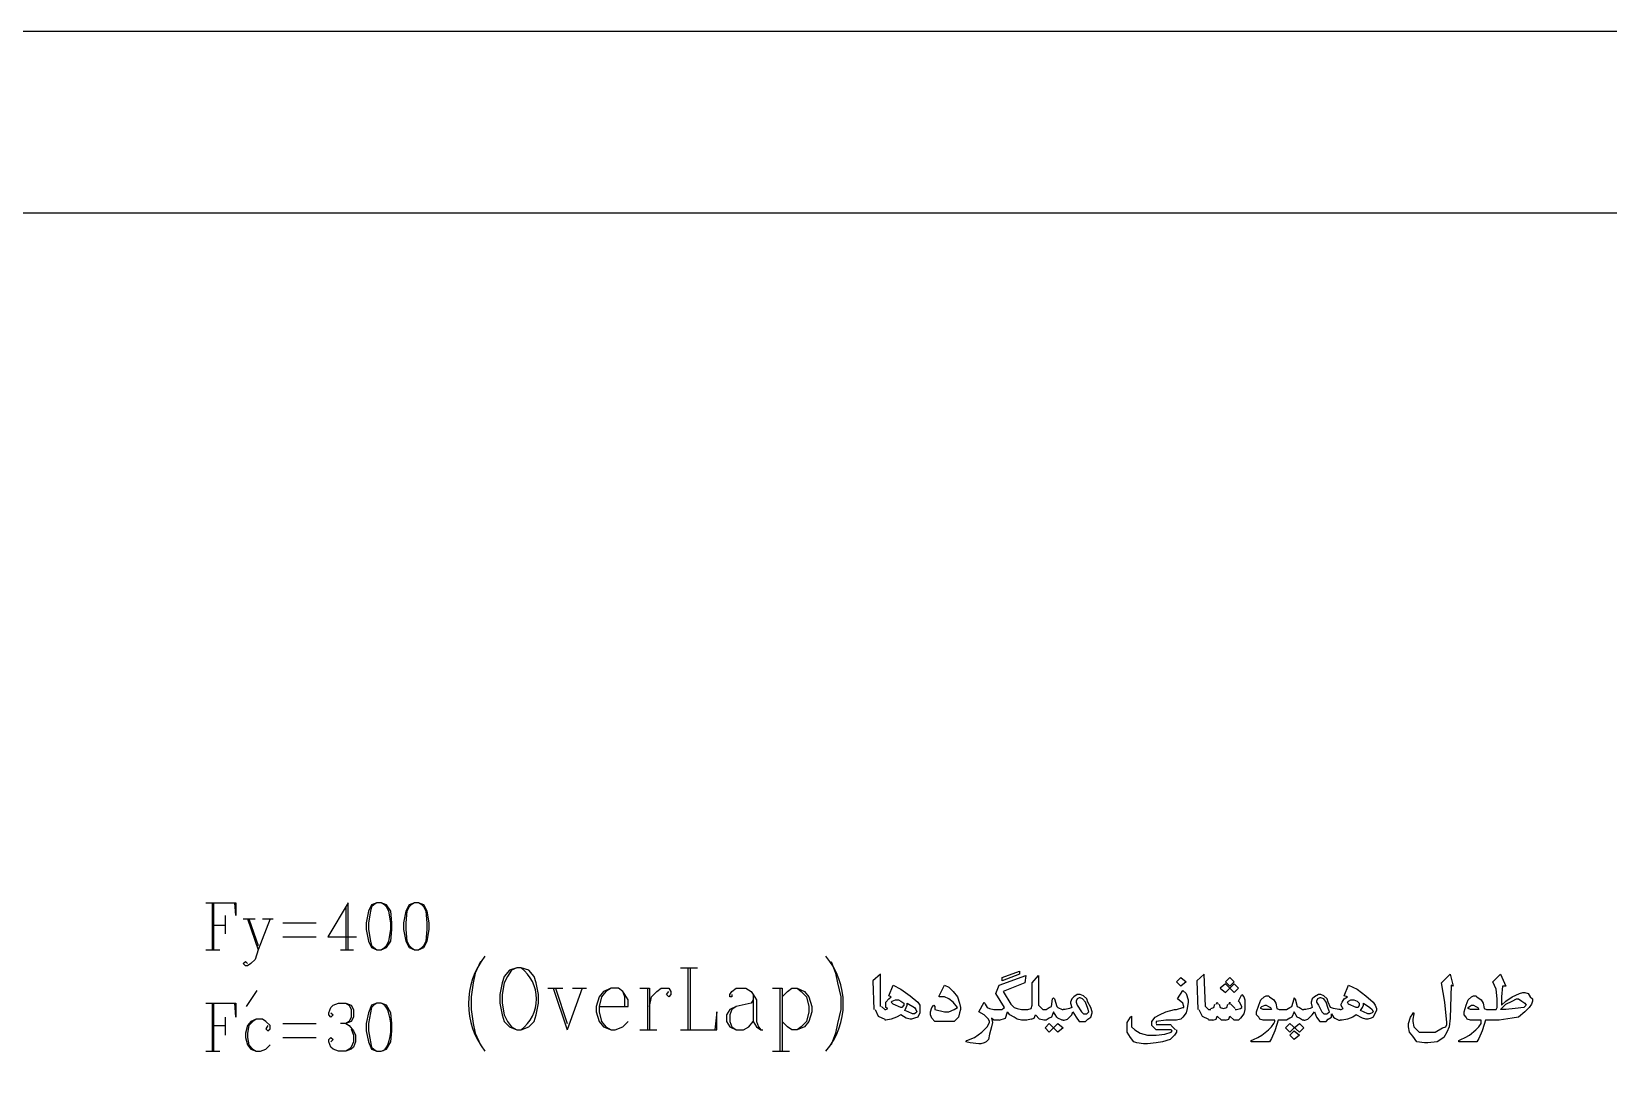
# Model space of a CAD drawing. Header units: inches. Extents: x 1387 to 2676, y -3005 to -2136.
# Drawn here: x 2553 to 2565.3, y -2144.44 to -2136.41 of the extents above; entities that cross this region are included whole.
import ezdxf

# ---------------------------------------------------------------- set-up
doc = ezdxf.new("R2010")
doc.units = ezdxf.units.IN
doc.header["$MEASUREMENT"] = 0
for name, color, linetype in [('1', 1, 'Continuous'), ('DIM', 8, 'Continuous'), ('lateral brace', 5, 'Continuous'), ('Layer4', 118, 'Continuous'), ('SAZE_DRAWINGS', 7, 'Continuous')]:
    doc.layers.add(name, color=color, linetype=linetype)

msp = doc.modelspace()

# ---------------------------------------------------------------- linework, layer by layer
at = {"layer": '1'}
msp.add_lwpolyline([(2495.396899, -2194.463281), (2576.665249, -2194.463281), (2576.665249, -2137.830285), (2495.396899, -2137.830285)], close=True, dxfattribs=at)
at = {"layer": 'DIM'}
msp.add_lwpolyline([(2493.981074, -2195.879106), (2578.081074, -2195.879106), (2578.081074, -2136.41446), (2493.981074, -2136.41446)], close=True, dxfattribs=at)
at = {"layer": 'lateral brace'}
msp.add_lwpolyline([(2493.981074, -2195.879106), (2578.081074, -2195.879106), (2578.081074, -2136.41446), (2493.981074, -2136.41446)], close=True, dxfattribs=at)
at = {"layer": 'Layer4'}
msp.add_lwpolyline([(2578.081074, -2136.41446), (2493.981074, -2136.41446), (2493.981074, -2195.879106), (2578.081074, -2195.879106)], close=True, dxfattribs=at)
at = {"layer": 'SAZE_DRAWINGS', "color": 3}
for points in [[(2554.36359, -2143.203728), (2554.596924, -2143.203728), (2554.596924, -2143.303728), (2554.58859, -2143.203728)], [(2554.41359, -2143.203728), (2554.41359, -2143.570394)], [(2554.421924, -2143.203728), (2554.421924, -2143.570394)], [(2554.51359, -2143.303728), (2554.51359, -2143.445394)], [(2555.471924, -2143.570394), (2555.471924, -2143.203728), (2555.31359, -2143.470394), (2555.53859, -2143.470394)], [(2555.455257, -2143.237061), (2555.455257, -2143.570394)], [(2555.696924, -2143.203728), (2555.655257, -2143.220394), (2555.630257, -2143.270394), (2555.61359, -2143.362061), (2555.61359, -2143.412061), (2555.630257, -2143.503728), (2555.655257, -2143.553728), (2555.696924, -2143.570394), (2555.730257, -2143.570394), (2555.771924, -2143.553728), (2555.805257, -2143.503728), (2555.81359, -2143.412061), (2555.81359, -2143.362061), (2555.805257, -2143.270394), (2555.771924, -2143.220394), (2555.730257, -2143.203728), (2555.696924, -2143.203728), (2555.671924, -2143.220394), (2555.655257, -2143.237061), (2555.646924, -2143.270394), (2555.630257, -2143.362061), (2555.630257, -2143.412061), (2555.646924, -2143.503728), (2555.655257, -2143.537061), (2555.671924, -2143.553728), (2555.696924, -2143.570394)], [(2555.730257, -2143.570394), (2555.755257, -2143.553728), (2555.771924, -2143.537061), (2555.78859, -2143.503728), (2555.805257, -2143.412061), (2555.805257, -2143.362061), (2555.78859, -2143.270394), (2555.771924, -2143.237061), (2555.755257, -2143.220394), (2555.730257, -2143.203728)], [(2555.98859, -2143.203728), (2555.946924, -2143.220394), (2555.921924, -2143.270394), (2555.905257, -2143.362061), (2555.905257, -2143.412061), (2555.921924, -2143.503728), (2555.946924, -2143.553728), (2555.98859, -2143.570394), (2556.021924, -2143.570394), (2556.06359, -2143.553728), (2556.08859, -2143.503728), (2556.105257, -2143.412061), (2556.105257, -2143.362061), (2556.08859, -2143.270394), (2556.06359, -2143.220394), (2556.021924, -2143.203728), (2555.98859, -2143.203728), (2555.96359, -2143.220394), (2555.946924, -2143.237061), (2555.930257, -2143.270394), (2555.921924, -2143.362061), (2555.921924, -2143.412061), (2555.930257, -2143.503728), (2555.946924, -2143.537061), (2555.96359, -2143.553728), (2555.98859, -2143.570394)], [(2556.021924, -2143.570394), (2556.046924, -2143.553728), (2556.06359, -2143.537061), (2556.080257, -2143.503728), (2556.08859, -2143.412061), (2556.08859, -2143.362061), (2556.080257, -2143.270394), (2556.06359, -2143.237061), (2556.046924, -2143.220394), (2556.021924, -2143.203728)], [(2554.421924, -2143.378728), (2554.51359, -2143.378728)], [(2554.86359, -2143.328728), (2554.771924, -2143.570394), (2554.746924, -2143.645394), (2554.71359, -2143.678728), (2554.68859, -2143.695394), (2554.671924, -2143.695394), (2554.655257, -2143.678728), (2554.671924, -2143.662061), (2554.68859, -2143.678728)], [(2554.655257, -2143.328728), (2554.746924, -2143.328728)], [(2554.68859, -2143.328728), (2554.771924, -2143.570394)], [(2554.696924, -2143.328728), (2554.771924, -2143.537061)], [(2554.805257, -2143.328728), (2554.88859, -2143.328728)], [(2554.96359, -2143.362061), (2555.221924, -2143.362061)], [(2554.96359, -2143.470394), (2555.221924, -2143.470394)], [(2554.36359, -2143.570394), (2554.471924, -2143.570394)], [(2555.41359, -2143.570394), (2555.51359, -2143.570394)], [(2556.505257, -2143.662061), (2556.46359, -2143.753728), (2556.446924, -2143.828728), (2556.430257, -2143.937061), (2556.430257, -2144.037061), (2556.446924, -2144.145394), (2556.46359, -2144.220394), (2556.505257, -2144.312061)], [(2559.23859, -2143.662061), (2559.271924, -2143.753728), (2559.28859, -2143.828728), (2559.31359, -2143.937061), (2559.31359, -2144.037061), (2559.28859, -2144.145394), (2559.271924, -2144.220394), (2559.23859, -2144.312061)], [(2556.78859, -2143.712061), (2556.730257, -2143.728728), (2556.68859, -2143.778728), (2556.671924, -2143.828728), (2556.655257, -2143.920394), (2556.655257, -2143.987061), (2556.671924, -2144.078728), (2556.68859, -2144.128728), (2556.730257, -2144.170394), (2556.78859, -2144.195394), (2556.821924, -2144.195394), (2556.880257, -2144.170394), (2556.921924, -2144.128728), (2556.93859, -2144.078728), (2556.955257, -2143.987061), (2556.955257, -2143.920394), (2556.93859, -2143.828728), (2556.921924, -2143.778728), (2556.880257, -2143.728728), (2556.821924, -2143.712061), (2556.78859, -2143.712061), (2556.746924, -2143.728728), (2556.71359, -2143.778728), (2556.68859, -2143.828728), (2556.671924, -2143.920394), (2556.671924, -2143.987061), (2556.68859, -2144.078728), (2556.71359, -2144.128728), (2556.746924, -2144.170394), (2556.78859, -2144.195394)], [(2558.06359, -2143.712061), (2558.196924, -2143.712061)], [(2558.121924, -2143.712061), (2558.121924, -2144.195394)], [(2558.13859, -2143.712061), (2558.13859, -2144.195394)], [(2559.621924, -2144.012061), (2559.621924, -2143.762061), (2559.56359, -2143.812061), (2559.571924, -2144.037061)], [(2560.51359, -2144.037061), (2560.571924, -2144.037061), (2560.580257, -2144.028728), (2560.58859, -2144.020394), (2560.521924, -2143.912061), (2560.546924, -2143.845394), (2560.755257, -2143.770394), (2560.746924, -2143.828728), (2560.580257, -2143.895394), (2560.63859, -2143.995394), (2560.66359, -2144.020394), (2560.68859, -2144.028728), (2560.721924, -2144.037061), (2560.76359, -2144.037061)], [(2560.805257, -2144.003728), (2560.805257, -2143.828728), (2560.855257, -2143.770394), (2560.855257, -2144.003728)], [(2562.155257, -2144.012061), (2562.146924, -2143.762061), (2562.08859, -2143.812061), (2562.096924, -2144.037061)], [(2564.38859, -2144.037061), (2564.421924, -2144.037061), (2564.430257, -2144.020394), (2564.430257, -2143.953728), (2564.421924, -2143.878728), (2564.396924, -2143.820394), (2564.455257, -2143.762061), (2564.496924, -2143.853728), (2564.471924, -2143.853728), (2564.46359, -2143.937061), (2564.46359, -2144.003728), (2564.496924, -2143.970394), (2564.546924, -2143.937061), (2564.605257, -2143.912061), (2564.630257, -2143.903728), (2564.646924, -2143.903728), (2564.671924, -2143.912061), (2564.68859, -2143.937061), (2564.705257, -2143.953728), (2564.705257, -2143.970394), (2564.696924, -2143.995394), (2564.680257, -2144.020394), (2564.646924, -2144.053728)], [(2554.680257, -2144.012061), (2554.76359, -2143.887061)], [(2557.030257, -2143.870394), (2557.146924, -2143.870394)], [(2557.071924, -2143.870394), (2557.180257, -2144.195394)], [(2557.08859, -2143.870394), (2557.180257, -2144.145394)], [(2557.296924, -2143.870394), (2557.180257, -2144.195394)], [(2557.221924, -2143.870394), (2557.330257, -2143.870394)], [(2557.430257, -2144.012061), (2557.655257, -2144.012061), (2557.655257, -2143.962061), (2557.630257, -2143.920394), (2557.61359, -2143.895394), (2557.580257, -2143.870394), (2557.521924, -2143.870394), (2557.46359, -2143.895394), (2557.430257, -2143.937061), (2557.405257, -2144.012061), (2557.405257, -2144.053728), (2557.430257, -2144.128728), (2557.46359, -2144.170394), (2557.521924, -2144.195394), (2557.555257, -2144.195394), (2557.61359, -2144.170394), (2557.655257, -2144.128728)], [(2557.521924, -2143.870394), (2557.480257, -2143.895394), (2557.446924, -2143.937061), (2557.430257, -2144.012061), (2557.430257, -2144.053728), (2557.446924, -2144.128728), (2557.480257, -2144.170394), (2557.521924, -2144.195394)], [(2557.630257, -2144.012061), (2557.630257, -2143.937061), (2557.61359, -2143.895394)], [(2557.746924, -2143.870394), (2557.821924, -2143.870394)], [(2557.805257, -2143.870394), (2557.805257, -2144.195394)], [(2557.821924, -2143.870394), (2557.821924, -2144.195394)], [(2557.821924, -2144.012061), (2557.83859, -2143.937061), (2557.880257, -2143.895394), (2557.91359, -2143.870394), (2557.971924, -2143.870394), (2557.98859, -2143.895394), (2557.98859, -2143.920394), (2557.971924, -2143.937061), (2557.955257, -2143.920394), (2557.971924, -2143.895394)], [(2558.46359, -2143.920394), (2558.46359, -2143.937061), (2558.446924, -2143.937061), (2558.446924, -2143.920394), (2558.46359, -2143.895394), (2558.496924, -2143.870394), (2558.571924, -2143.870394), (2558.61359, -2143.895394), (2558.630257, -2143.920394), (2558.655257, -2143.962061), (2558.655257, -2144.128728), (2558.671924, -2144.170394), (2558.68859, -2144.195394)], [(2558.630257, -2143.920394), (2558.630257, -2144.128728), (2558.655257, -2144.170394), (2558.68859, -2144.195394), (2558.705257, -2144.195394)], [(2558.780257, -2143.870394), (2558.855257, -2143.870394)], [(2558.83859, -2143.870394), (2558.83859, -2144.362061)], [(2558.855257, -2143.870394), (2558.855257, -2144.362061)], [(2558.855257, -2143.937061), (2558.896924, -2143.895394), (2558.930257, -2143.870394), (2558.971924, -2143.870394), (2559.030257, -2143.895394), (2559.06359, -2143.937061), (2559.08859, -2144.012061), (2559.08859, -2144.053728), (2559.06359, -2144.128728), (2559.030257, -2144.170394), (2558.971924, -2144.195394), (2558.930257, -2144.195394), (2558.896924, -2144.170394), (2558.855257, -2144.128728)], [(2558.971924, -2143.870394), (2559.005257, -2143.895394), (2559.046924, -2143.937061), (2559.06359, -2144.012061), (2559.06359, -2144.053728), (2559.046924, -2144.128728), (2559.005257, -2144.170394), (2558.971924, -2144.195394)], [(2559.721924, -2143.845394), (2559.780257, -2143.878728), (2559.855257, -2143.928728), (2559.91359, -2143.978728), (2559.930257, -2144.003728), (2559.930257, -2144.028728), (2559.930257, -2144.045394), (2559.930257, -2144.062061), (2559.91359, -2144.095394), (2559.88859, -2144.103728), (2559.86359, -2144.112061), (2559.855257, -2144.112061), (2559.821924, -2144.103728), (2559.780257, -2144.078728), (2559.746924, -2144.095394), (2559.705257, -2144.112061), (2559.66359, -2144.120394), (2559.655257, -2144.120394)], [(2559.655257, -2144.037061), (2559.66359, -2144.037061), (2559.680257, -2144.028728), (2559.66359, -2144.020394), (2559.66359, -2144.003728), (2559.66359, -2143.995394), (2559.66359, -2143.978728), (2559.68859, -2143.953728), (2559.705257, -2143.937061), (2559.68859, -2143.928728), (2559.721924, -2143.845394)], [(2561.271924, -2144.062061), (2561.271924, -2144.053728), (2561.26359, -2144.020394), (2561.23859, -2143.978728), (2561.230257, -2143.953728), (2561.205257, -2143.928728), (2561.180257, -2143.920394), (2561.155257, -2143.920394), (2561.130257, -2143.937061), (2561.11359, -2143.953728), (2561.105257, -2143.978728), (2561.105257, -2143.987061), (2561.11359, -2144.020394), (2561.096924, -2144.028728), (2561.06359, -2144.037061), (2561.046924, -2144.037061)], [(2561.980257, -2143.887061), (2562.005257, -2143.912061), (2562.021924, -2143.962061), (2562.021924, -2143.978728), (2562.01359, -2144.028728), (2562.005257, -2144.062061), (2561.980257, -2144.095394), (2561.96359, -2144.112061), (2561.930257, -2144.120394)], [(2561.930257, -2144.037061), (2561.980257, -2144.020394), (2561.98859, -2144.020394), (2561.98859, -2144.012061), (2561.980257, -2143.987061), (2561.93859, -2143.953728), (2561.980257, -2143.887061)], [(2562.43859, -2143.920394), (2562.455257, -2143.937061), (2562.46359, -2143.962061), (2562.46359, -2144.037061), (2562.455257, -2144.070394), (2562.430257, -2144.103728), (2562.41359, -2144.120394), (2562.380257, -2144.120394)], [(2562.38859, -2144.037061), (2562.396924, -2144.037061), (2562.430257, -2144.028728), (2562.43859, -2144.020394), (2562.43859, -2144.012061), (2562.421924, -2143.978728), (2562.41359, -2143.970394), (2562.43859, -2143.920394)], [(2562.771924, -2144.120394), (2562.721924, -2144.120394), (2562.71359, -2144.153728), (2562.696924, -2144.203728), (2562.671924, -2144.262061), (2562.655257, -2144.287061), (2562.646924, -2144.287061), (2562.51359, -2144.287061), (2562.51359, -2144.278728), (2562.530257, -2144.270394), (2562.56359, -2144.253728), (2562.596924, -2144.237061), (2562.646924, -2144.195394), (2562.671924, -2144.170394), (2562.68859, -2144.145394), (2562.696924, -2144.128728), (2562.696924, -2144.120394), (2562.605257, -2144.120394), (2562.580257, -2144.112061), (2562.571924, -2144.095394), (2562.555257, -2144.078728), (2562.555257, -2144.053728), (2562.571924, -2144.003728), (2562.58859, -2143.962061), (2562.61359, -2143.937061), (2562.630257, -2143.928728), (2562.646924, -2143.928728), (2562.655257, -2143.937061), (2562.68859, -2143.962061), (2562.705257, -2143.987061), (2562.71359, -2144.028728), (2562.730257, -2144.037061), (2562.771924, -2144.037061)], [(2563.205257, -2144.037061), (2563.196924, -2144.037061), (2563.155257, -2144.028728), (2563.130257, -2144.020394), (2563.11359, -2143.978728), (2563.105257, -2143.953728), (2563.080257, -2143.928728), (2563.055257, -2143.920394), (2563.03859, -2143.920394), (2563.005257, -2143.937061), (2562.98859, -2143.953728), (2562.980257, -2143.978728), (2562.980257, -2143.987061), (2562.98859, -2144.020394), (2562.971924, -2144.028728), (2562.93859, -2144.037061), (2562.921924, -2144.037061)], [(2563.271924, -2143.845394), (2563.33859, -2143.878728), (2563.405257, -2143.928728), (2563.46359, -2143.978728), (2563.480257, -2144.003728), (2563.48859, -2144.028728), (2563.48859, -2144.045394), (2563.480257, -2144.062061), (2563.46359, -2144.095394), (2563.446924, -2144.103728), (2563.421924, -2144.112061), (2563.405257, -2144.112061), (2563.380257, -2144.103728), (2563.330257, -2144.078728), (2563.305257, -2144.095394), (2563.26359, -2144.112061), (2563.221924, -2144.120394), (2563.205257, -2144.120394)], [(2563.205257, -2144.037061), (2563.21359, -2144.037061), (2563.230257, -2144.028728), (2563.221924, -2144.020394), (2563.21359, -2144.003728), (2563.21359, -2143.995394), (2563.221924, -2143.978728), (2563.23859, -2143.953728), (2563.26359, -2143.937061), (2563.23859, -2143.928728), (2563.271924, -2143.845394)], [(2564.38859, -2144.120394), (2564.33859, -2144.120394), (2564.330257, -2144.153728), (2564.31359, -2144.203728), (2564.28859, -2144.262061), (2564.271924, -2144.287061), (2564.26359, -2144.287061), (2564.130257, -2144.287061), (2564.130257, -2144.278728), (2564.146924, -2144.270394), (2564.180257, -2144.253728), (2564.21359, -2144.237061), (2564.26359, -2144.195394), (2564.28859, -2144.170394), (2564.305257, -2144.145394), (2564.305257, -2144.128728), (2564.305257, -2144.120394), (2564.221924, -2144.120394), (2564.196924, -2144.112061), (2564.18859, -2144.095394), (2564.171924, -2144.078728), (2564.171924, -2144.053728), (2564.18859, -2144.003728), (2564.205257, -2143.962061), (2564.230257, -2143.937061), (2564.246924, -2143.928728), (2564.26359, -2143.928728), (2564.271924, -2143.937061), (2564.305257, -2143.962061), (2564.321924, -2143.987061), (2564.330257, -2144.028728), (2564.346924, -2144.037061), (2564.38859, -2144.037061)], [(2554.36359, -2143.987061), (2554.596924, -2143.987061), (2554.596924, -2144.095394), (2554.58859, -2143.987061)], [(2554.41359, -2143.987061), (2554.41359, -2144.362061)], [(2554.421924, -2143.987061), (2554.421924, -2144.362061)], [(2555.33859, -2144.062061), (2555.355257, -2144.078728), (2555.33859, -2144.095394), (2555.321924, -2144.078728), (2555.321924, -2144.062061), (2555.33859, -2144.020394), (2555.355257, -2144.003728), (2555.396924, -2143.987061), (2555.455257, -2143.987061), (2555.496924, -2144.003728), (2555.51359, -2144.037061), (2555.51359, -2144.095394), (2555.496924, -2144.128728), (2555.455257, -2144.145394), (2555.41359, -2144.145394)], [(2555.455257, -2143.987061), (2555.480257, -2144.003728), (2555.496924, -2144.037061), (2555.496924, -2144.095394), (2555.480257, -2144.128728), (2555.455257, -2144.145394), (2555.480257, -2144.162061), (2555.51359, -2144.203728), (2555.530257, -2144.237061), (2555.530257, -2144.287061), (2555.51359, -2144.328728), (2555.496924, -2144.345394), (2555.455257, -2144.362061), (2555.396924, -2144.362061), (2555.355257, -2144.345394), (2555.33859, -2144.328728), (2555.321924, -2144.287061), (2555.321924, -2144.270394), (2555.33859, -2144.253728), (2555.355257, -2144.270394), (2555.33859, -2144.287061)], [(2555.696924, -2143.987061), (2555.655257, -2144.003728), (2555.630257, -2144.062061), (2555.61359, -2144.145394), (2555.61359, -2144.203728), (2555.630257, -2144.287061), (2555.655257, -2144.345394), (2555.696924, -2144.362061), (2555.730257, -2144.362061), (2555.771924, -2144.345394), (2555.805257, -2144.287061), (2555.81359, -2144.203728), (2555.81359, -2144.145394), (2555.805257, -2144.062061), (2555.771924, -2144.003728), (2555.730257, -2143.987061), (2555.696924, -2143.987061), (2555.671924, -2144.003728), (2555.655257, -2144.020394), (2555.646924, -2144.062061), (2555.630257, -2144.145394), (2555.630257, -2144.203728), (2555.646924, -2144.287061), (2555.655257, -2144.328728), (2555.671924, -2144.345394), (2555.696924, -2144.362061)], [(2558.06359, -2144.195394), (2558.346924, -2144.195394), (2558.346924, -2144.053728), (2558.330257, -2144.195394)], [(2558.630257, -2143.962061), (2558.61359, -2143.987061), (2558.496924, -2144.012061), (2558.446924, -2144.037061), (2558.421924, -2144.078728), (2558.421924, -2144.128728), (2558.446924, -2144.170394), (2558.496924, -2144.195394), (2558.555257, -2144.195394), (2558.596924, -2144.170394), (2558.630257, -2144.128728)], [(2558.496924, -2144.012061), (2558.46359, -2144.037061), (2558.446924, -2144.078728), (2558.446924, -2144.128728), (2558.46359, -2144.170394), (2558.496924, -2144.195394)], [(2559.580257, -2144.037061), (2559.605257, -2144.087061), (2559.655257, -2144.112061)], [(2559.630257, -2144.012061), (2559.655257, -2144.037061)], [(2560.51359, -2144.120394), (2560.505257, -2144.120394), (2560.48859, -2144.103728), (2560.496924, -2144.137061), (2560.48859, -2144.170394), (2560.471924, -2144.228728), (2560.46359, -2144.270394), (2560.446924, -2144.287061), (2560.430257, -2144.295394), (2560.405257, -2144.303728), (2560.38859, -2144.303728), (2560.321924, -2144.295394), (2560.28859, -2144.287061), (2560.296924, -2144.278728), (2560.355257, -2144.253728), (2560.41359, -2144.212061), (2560.455257, -2144.170394), (2560.471924, -2144.137061), (2560.471924, -2144.128728), (2560.46359, -2144.112061), (2560.430257, -2144.078728), (2560.38859, -2144.053728), (2560.430257, -2143.978728), (2560.43859, -2143.995394), (2560.455257, -2144.020394), (2560.471924, -2144.028728), (2560.505257, -2144.037061), (2560.51359, -2144.037061)], [(2560.546924, -2144.120394), (2560.596924, -2144.103728), (2560.61359, -2144.053728)], [(2560.76359, -2144.120394), (2560.721924, -2144.120394), (2560.68859, -2144.112061), (2560.66359, -2144.095394), (2560.630257, -2144.078728), (2560.61359, -2144.053728)], [(2560.76359, -2144.037061), (2560.771924, -2144.037061)], [(2560.771924, -2144.037061), (2560.796924, -2144.028728), (2560.805257, -2144.003728)], [(2560.855257, -2144.003728), (2560.88859, -2144.037061)], [(2560.88859, -2144.037061), (2560.896924, -2144.037061)], [(2560.896924, -2144.037061), (2560.91359, -2144.037061), (2560.93859, -2144.020394), (2560.955257, -2144.012061), (2560.96359, -2143.953728), (2560.971924, -2143.945394), (2560.980257, -2143.953728), (2560.996924, -2144.012061), (2561.005257, -2144.020394), (2561.03859, -2144.037061), (2561.046924, -2144.037061)], [(2561.046924, -2144.120394), (2561.03859, -2144.120394), (2561.005257, -2144.103728), (2560.996924, -2144.095394), (2560.971924, -2144.053728), (2560.955257, -2144.095394), (2560.93859, -2144.103728), (2560.91359, -2144.120394), (2560.896924, -2144.120394)], [(2561.046924, -2144.120394), (2561.055257, -2144.120394), (2561.080257, -2144.112061), (2561.11359, -2144.078728), (2561.121924, -2144.053728), (2561.146924, -2144.095394), (2561.171924, -2144.128728), (2561.196924, -2144.128728), (2561.221924, -2144.128728), (2561.23859, -2144.112061), (2561.26359, -2144.095394), (2561.271924, -2144.062061)], [(2561.73859, -2144.162061), (2561.73859, -2144.128728), (2561.76359, -2144.095394), (2561.796924, -2144.078728), (2561.846924, -2144.053728), (2561.91359, -2144.037061), (2561.930257, -2144.037061)], [(2562.105257, -2144.037061), (2562.130257, -2144.087061), (2562.180257, -2144.112061)], [(2562.155257, -2144.012061), (2562.180257, -2144.037061)], [(2562.180257, -2144.037061), (2562.196924, -2144.037061)], [(2562.196924, -2144.028728), (2562.221924, -2144.020394), (2562.230257, -2143.995394)], [(2562.23859, -2143.995394), (2562.246924, -2143.978728), (2562.255257, -2143.995394)], [(2562.26359, -2143.995394), (2562.271924, -2144.020394), (2562.296924, -2144.028728), (2562.321924, -2144.020394), (2562.330257, -2143.995394)], [(2562.33859, -2143.995394), (2562.346924, -2143.978728), (2562.346924, -2143.995394)], [(2562.355257, -2143.995394), (2562.38859, -2144.028728)], [(2562.771924, -2144.037061), (2562.78859, -2144.037061), (2562.81359, -2144.020394), (2562.830257, -2144.012061), (2562.846924, -2143.953728), (2562.846924, -2143.945394), (2562.855257, -2143.953728), (2562.871924, -2144.012061), (2562.88859, -2144.020394), (2562.91359, -2144.037061), (2562.921924, -2144.037061)], [(2562.921924, -2144.120394), (2562.91359, -2144.120394), (2562.88859, -2144.103728), (2562.871924, -2144.095394), (2562.846924, -2144.053728), (2562.830257, -2144.095394), (2562.81359, -2144.103728), (2562.78859, -2144.120394), (2562.771924, -2144.120394)], [(2562.921924, -2144.120394), (2562.930257, -2144.120394), (2562.955257, -2144.112061), (2562.98859, -2144.078728), (2563.005257, -2144.053728), (2563.021924, -2144.095394), (2563.046924, -2144.128728), (2563.071924, -2144.128728), (2563.080257, -2144.128728), (2563.096924, -2144.128728), (2563.11359, -2144.112061), (2563.13859, -2144.095394), (2563.13859, -2144.070394), (2563.155257, -2144.095394), (2563.16359, -2144.103728), (2563.196924, -2144.120394), (2563.205257, -2144.120394)], [(2564.646924, -2144.053728), (2564.596924, -2144.095394), (2564.546924, -2144.103728), (2564.446924, -2144.120394), (2564.38859, -2144.120394)], [(2554.421924, -2144.162061), (2554.51359, -2144.162061)], [(2554.51359, -2144.095394), (2554.51359, -2144.237061)], [(2554.846924, -2144.162061), (2554.830257, -2144.187061), (2554.846924, -2144.203728), (2554.86359, -2144.187061), (2554.86359, -2144.162061), (2554.830257, -2144.128728), (2554.805257, -2144.112061), (2554.755257, -2144.112061), (2554.71359, -2144.128728), (2554.68859, -2144.162061), (2554.671924, -2144.220394), (2554.671924, -2144.253728), (2554.68859, -2144.312061), (2554.71359, -2144.345394), (2554.755257, -2144.362061), (2554.78859, -2144.362061), (2554.830257, -2144.345394), (2554.86359, -2144.312061)], [(2554.755257, -2144.112061), (2554.730257, -2144.128728), (2554.696924, -2144.162061), (2554.68859, -2144.220394), (2554.68859, -2144.253728), (2554.696924, -2144.312061), (2554.730257, -2144.345394), (2554.755257, -2144.362061)], [(2554.96359, -2144.145394), (2555.221924, -2144.145394)], [(2560.546924, -2144.120394), (2560.51359, -2144.120394)], [(2560.796924, -2144.112061), (2560.76359, -2144.120394)], [(2560.796924, -2144.112061), (2560.821924, -2144.103728), (2560.830257, -2144.078728)], [(2560.830257, -2144.078728), (2560.86359, -2144.112061)], [(2560.896924, -2144.120394), (2560.86359, -2144.112061)], [(2561.930257, -2144.195394), (2561.930257, -2144.212061), (2561.91359, -2144.237061), (2561.880257, -2144.270394), (2561.821924, -2144.287061), (2561.771924, -2144.295394), (2561.705257, -2144.303728), (2561.671924, -2144.303728), (2561.621924, -2144.295394), (2561.596924, -2144.287061), (2561.571924, -2144.253728), (2561.546924, -2144.212061), (2561.546924, -2144.178728), (2561.546924, -2144.170394), (2561.546924, -2144.137061), (2561.571924, -2144.095394), (2561.580257, -2144.087061), (2561.580257, -2144.095394), (2561.580257, -2144.120394), (2561.580257, -2144.128728), (2561.580257, -2144.170394), (2561.605257, -2144.195394), (2561.646924, -2144.220394), (2561.705257, -2144.237061), (2561.771924, -2144.237061), (2561.83859, -2144.228728), (2561.88859, -2144.212061), (2561.896924, -2144.203728), (2561.88859, -2144.195394), (2561.771924, -2144.195394)], [(2561.73859, -2144.162061), (2561.771924, -2144.195394)], [(2561.930257, -2144.120394), (2561.846924, -2144.120394), (2561.771924, -2144.128728)], [(2561.771924, -2144.128728), (2561.771924, -2144.145394)], [(2561.771924, -2144.153728), (2561.88859, -2144.153728)], [(2561.921924, -2144.195394), (2561.88859, -2144.162061)], [(2562.21359, -2144.120394), (2562.180257, -2144.120394)], [(2562.21359, -2144.120394), (2562.23859, -2144.112061), (2562.246924, -2144.087061)], [(2562.246924, -2144.087061), (2562.280257, -2144.120394)], [(2562.31359, -2144.120394), (2562.280257, -2144.120394)], [(2562.31359, -2144.120394), (2562.33859, -2144.112061), (2562.346924, -2144.087061)], [(2562.346924, -2144.087061), (2562.380257, -2144.120394)], [(2554.96359, -2144.253728), (2555.221924, -2144.253728)], [(2555.496924, -2144.187061), (2555.51359, -2144.237061), (2555.51359, -2144.287061), (2555.496924, -2144.328728), (2555.480257, -2144.345394), (2555.455257, -2144.362061)], [(2557.746924, -2144.195394), (2557.880257, -2144.195394)], [(2554.36359, -2144.362061), (2554.471924, -2144.362061)], [(2558.780257, -2144.362061), (2558.91359, -2144.362061)]]:
    msp.add_lwpolyline(points, dxfattribs=at)
for points in [[(2560.571924, -2143.812061), (2560.571924, -2143.787061), (2560.705257, -2143.737061), (2560.705257, -2143.762061)], [(2561.96359, -2143.787061), (2562.005257, -2143.820394), (2561.96359, -2143.853728), (2561.930257, -2143.820394)], [(2562.346924, -2143.787061), (2562.380257, -2143.820394), (2562.346924, -2143.853728), (2562.31359, -2143.820394)], [(2564.08859, -2143.853728), (2564.071924, -2143.845394), (2564.06359, -2144.103728), (2564.055257, -2144.170394), (2564.03859, -2144.212061), (2564.01359, -2144.253728), (2563.96359, -2144.287061), (2563.88859, -2144.295394), (2563.86359, -2144.295394), (2563.805257, -2144.287061), (2563.771924, -2144.245394), (2563.746924, -2144.212061), (2563.73859, -2144.170394), (2563.73859, -2144.145394), (2563.755257, -2144.095394), (2563.771924, -2144.070394), (2563.771924, -2144.062061), (2563.780257, -2144.062061), (2563.780257, -2144.070394), (2563.771924, -2144.112061), (2563.771924, -2144.128728), (2563.780257, -2144.170394), (2563.821924, -2144.212061), (2563.880257, -2144.212061), (2563.896924, -2144.212061), (2563.946924, -2144.212061), (2564.005257, -2144.178728), (2564.030257, -2144.170394), (2564.03859, -2144.153728), (2564.03859, -2144.137061), (2564.021924, -2143.978728), (2563.996924, -2143.828728), (2564.06359, -2143.762061)], [(2560.121924, -2143.845394), (2560.155257, -2143.862061), (2560.18859, -2143.895394), (2560.221924, -2143.937061), (2560.23859, -2143.987061), (2560.246924, -2144.020394), (2560.246924, -2144.037061), (2560.23859, -2144.062061), (2560.230257, -2144.095394), (2560.196924, -2144.128728), (2560.155257, -2144.128728), (2560.080257, -2144.128728), (2560.046924, -2144.128728), (2560.021924, -2144.103728), (2560.01359, -2144.078728), (2560.01359, -2144.053728), (2560.021924, -2144.020394), (2560.03859, -2144.003728), (2560.046924, -2144.012061), (2560.046924, -2144.020394), (2560.046924, -2144.037061), (2560.121924, -2144.053728), (2560.155257, -2144.053728), (2560.196924, -2144.037061), (2560.221924, -2144.020394), (2560.18859, -2143.978728), (2560.155257, -2143.953728), (2560.121924, -2143.937061), (2560.105257, -2143.937061), (2560.08859, -2143.937061), (2560.080257, -2143.937061), (2560.080257, -2143.928728)], [(2562.346924, -2143.870394), (2562.380257, -2143.837061), (2562.41359, -2143.870394), (2562.380257, -2143.903728), (2562.31359, -2143.837061), (2562.271924, -2143.870394), (2562.31359, -2143.903728)], [(2559.805257, -2143.987061), (2559.805257, -2144.003728), (2559.78859, -2144.020394), (2559.780257, -2144.020394), (2559.721924, -2143.995394), (2559.705257, -2143.978728), (2559.71359, -2143.970394), (2559.73859, -2143.962061), (2559.76359, -2143.962061), (2559.780257, -2143.970394)], [(2559.830257, -2143.987061), (2559.88859, -2144.020394), (2559.896924, -2144.037061), (2559.905257, -2144.053728), (2559.896924, -2144.062061), (2559.88859, -2144.070394), (2559.871924, -2144.070394), (2559.83859, -2144.053728), (2559.81359, -2144.045394), (2559.821924, -2144.020394), (2559.830257, -2144.003728)], [(2561.23859, -2144.062061), (2561.246924, -2144.053728), (2561.23859, -2144.028728), (2561.221924, -2143.978728), (2561.196924, -2143.953728), (2561.180257, -2143.945394), (2561.171924, -2143.945394), (2561.155257, -2143.953728), (2561.146924, -2143.970394), (2561.146924, -2143.978728), (2561.155257, -2144.003728), (2561.18859, -2144.053728), (2561.205257, -2144.070394), (2561.230257, -2144.070394)], [(2562.671924, -2144.037061), (2562.605257, -2144.037061), (2562.58859, -2144.028728), (2562.58859, -2144.020394), (2562.596924, -2144.012061), (2562.621924, -2144.003728), (2562.630257, -2144.003728), (2562.646924, -2144.012061), (2562.66359, -2144.020394)], [(2563.11359, -2144.062061), (2563.121924, -2144.053728), (2563.11359, -2144.028728), (2563.096924, -2143.978728), (2563.080257, -2143.953728), (2563.055257, -2143.945394), (2563.046924, -2143.945394), (2563.030257, -2143.953728), (2563.021924, -2143.970394), (2563.021924, -2143.978728), (2563.03859, -2144.003728), (2563.06359, -2144.053728), (2563.080257, -2144.070394), (2563.105257, -2144.070394)], [(2563.355257, -2143.987061), (2563.355257, -2144.003728), (2563.346924, -2144.020394), (2563.330257, -2144.020394), (2563.271924, -2143.995394), (2563.26359, -2143.978728), (2563.271924, -2143.970394), (2563.28859, -2143.962061), (2563.31359, -2143.962061), (2563.33859, -2143.970394)], [(2563.38859, -2143.987061), (2563.43859, -2144.020394), (2563.455257, -2144.037061), (2563.46359, -2144.053728), (2563.455257, -2144.062061), (2563.43859, -2144.070394), (2563.421924, -2144.070394), (2563.38859, -2144.053728), (2563.36359, -2144.045394), (2563.380257, -2144.020394), (2563.38859, -2144.003728)], [(2564.28859, -2144.037061), (2564.221924, -2144.037061), (2564.205257, -2144.028728), (2564.205257, -2144.020394), (2564.21359, -2144.012061), (2564.230257, -2144.003728), (2564.246924, -2144.003728), (2564.26359, -2144.012061), (2564.280257, -2144.020394)], [(2564.455257, -2144.037061), (2564.496924, -2143.995394), (2564.546924, -2143.970394), (2564.580257, -2143.953728), (2564.596924, -2143.953728), (2564.621924, -2143.970394), (2564.646924, -2143.987061), (2564.655257, -2144.003728), (2564.63859, -2144.020394), (2564.571924, -2144.028728), (2564.496924, -2144.037061)], [(2560.971924, -2144.178728), (2561.005257, -2144.145394), (2561.046924, -2144.178728), (2561.005257, -2144.212061), (2560.93859, -2144.145394), (2560.905257, -2144.178728), (2560.93859, -2144.212061)], [(2562.846924, -2144.178728), (2562.88859, -2144.145394), (2562.921924, -2144.178728), (2562.88859, -2144.212061), (2562.81359, -2144.145394), (2562.780257, -2144.178728), (2562.81359, -2144.212061)], [(2562.846924, -2144.203728), (2562.88859, -2144.237061), (2562.846924, -2144.270394), (2562.81359, -2144.237061)]]:
    msp.add_lwpolyline(points, close=True, dxfattribs=at)
for centre, radius, start, end in [((2557.014424, -2143.991228), 0.60327, 142.0694837, 217.9305163), ((2558.758903, -2143.991228), 0.573916, 319.748375, 40.251625), ((2556.634721, -2143.953728), 0.305692, 307.7624569, 52.2375431)]:
    msp.add_arc(centre, radius, start, end, dxfattribs=at)
msp.add_ellipse((2555.72305, -2144.174202), major_axis=(-0.00226, 0.188253), ratio=0.440556891, start_param=3.201314258, end_param=6.168965735, dxfattribs=at)

doc.saveas('drawing.dxf')
